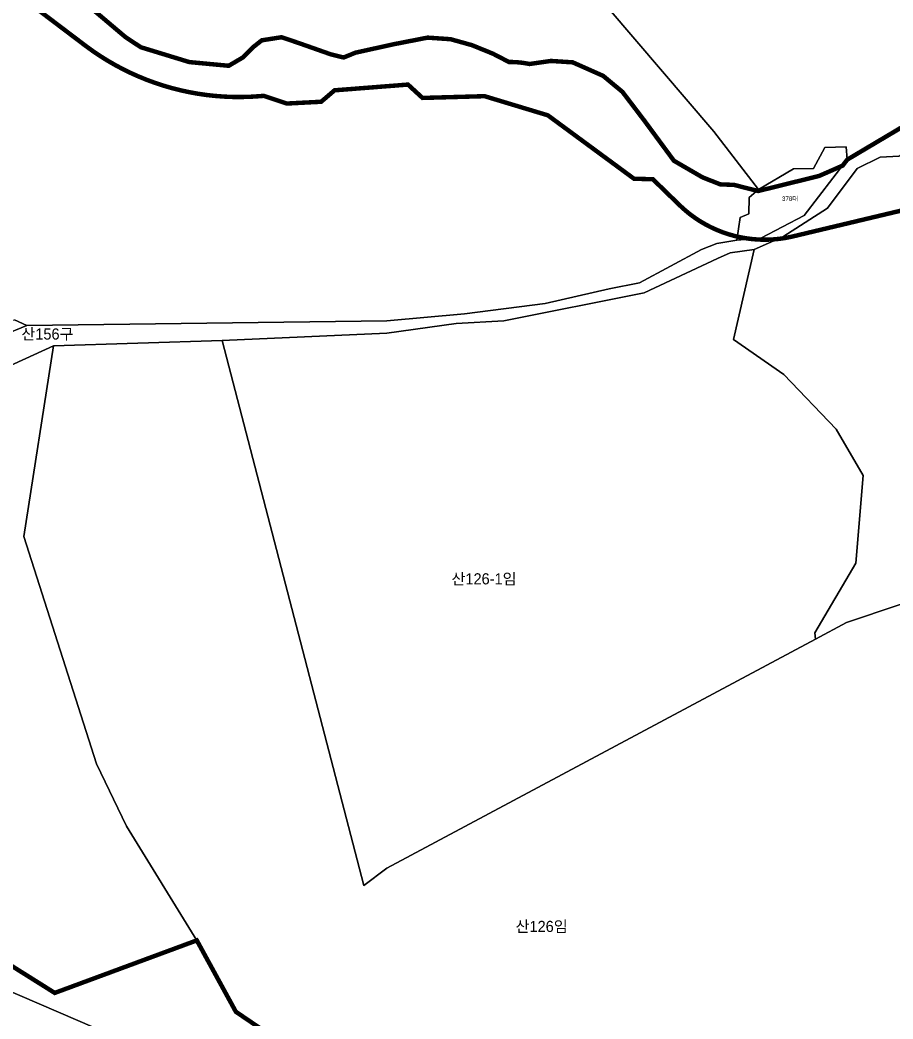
# Model space of a CAD drawing. Header units: metres. Extents: x 245462 to 249549, y 373212 to 377851.
# Drawn here: x 247891.1 to 248283.8, y 375395.7 to 375845.1 of the extents above; entities that cross this region are included whole.
import ezdxf

# ---------------------------------------------------------------- set-up
doc = ezdxf.new("R2010")
doc.units = ezdxf.units.M
doc.linetypes.add('boundary', pattern=[170, 150, -4, 4, -4, 4, -4])
for name, color, linetype in [('-00-경계_369-1 369 매입(20240430)', 7, 'Continuous'), ('-00-도시계획도로 현황측량경계', 7, 'Continuous'), ('00_지번', 6, 'Continuous'), ('00_지적', 6, 'Continuous')]:
    doc.layers.add(name, color=color, linetype=linetype)
doc.styles.get("Standard").update_dxf_attribs({"font": ''})
doc.styles.get('Standard').set_extended_font_data('Gulim')

msp = doc.modelspace()

# ---------------------------------------------------------------- linework, layer by layer
at = {"layer": '-00-경계_369-1 369 매입(20240430)', "color": 1, "linetype": 'boundary', "const_width": 2}
for points in [[(248238.8455426366, 375747.7220560045), (248236.9857156448, 375747.3125311748), (248235.1128183822, 375746.9676791379), (248233.2290990471, 375746.6879138426), (248231.3368188295, 375746.4735711252), (248229.4382492009, 375746.3249082802), (248227.5356691748, 375746.2421037593), (248225.6313625845, 375746.2252569604), (248223.7276153313, 375746.2743881152), (248221.826712656, 375746.3894382441), (248219.9309363682, 375746.5702692396), (248218.0425621372, 375746.8166640447), (248216.1638567388, 375747.1283268858), (248214.2970753519, 375747.5048836528), (248212.4444588296, 375747.9458823344), (248210.6082310359, 375748.4507935548), (248208.7905961505, 375749.0190112366), (248206.9937360412, 375749.6498532953), (248205.2198076319, 375750.3425624759), (248203.4709403287, 375751.0963072673), (248201.7492334448, 375751.910182882), (248200.0567537042, 375752.7832123531), (248198.3955327261, 375753.714347713), (248196.7675646277, 375754.7024712388), (248195.174803597, 375755.746396799), (248193.6191615699, 375756.8448712833), (248192.102505915, 375757.9965760958), (248190.6266572106, 375759.2001287446), (248189.1933870438, 375760.4540845048), (248187.8044158991, 375761.7569381426), (248175.7974112416, 375773.4170260696), (248167.3046158708, 375773.6478766783), (248128.5481564701, 375802.1759528805), (248100.0797169689, 375810.7844128462), (248072.1759777757, 375809.9938758635), (248065.6364620615, 375816.0024255191), (248032.6068609187, 375813.4210601983), (248026.591727777, 375808.2795082014), (248011.0982546099, 375807.469220478), (248000.7084598608, 375810.9278069701), (247998.5951101575, 375810.7626226254), (247994.6449690399, 375810.5169227031), (247990.6886960876, 375810.4078900113), (247986.7310182954, 375810.4356548423), (247982.7766643572, 375810.6001840189), (247978.8303589882, 375810.9012809715), (247974.8968172807, 375811.3385859537), (247970.9807390925, 375811.9115764724), (247967.0868033995, 375812.6195679161), (247963.2196627383, 375813.4617143775), (247959.3839376168, 375814.4370096562), (247955.5842110192, 375815.5442884593), (247951.8250229081, 375816.7822278022), (247948.1108648155, 375818.1493485866), (247944.4461744757, 375819.6440173623), (247940.8353305126, 375821.2644482842), (247937.282647216, 375823.0087052476), (247933.7923693827, 375824.8747041923), (247930.3686672518, 375826.8602156047), (247927.0156315137, 375828.9628671679), (247923.737268425, 375831.1801466164), (247920.5374950244, 375833.5094047131), (247890.5209845041, 375856.2274819148)], [(248389.2576695209, 375783.5849030465), (248238.85890649, 375747.7252423583), (248238.8455422396, 375747.7220576749)], [(247203.2765821998, 375312.1415159679), (247224.5791575539, 375396.5973759516), (247311.1735864055, 375467.274323455), (247410.9572794802, 375525.7415683482), (247436.6037575808, 375540.7688567071), (247510.6667860938, 375577.161801111), (247531.1644429023, 375592.0340357959), (247551.0948675045, 375622.1051771604), (247552.8984170283, 375650.5570468072), (247556.43926027, 375659.4210523352), (247580.9298000733, 375680.4273147443), (247582.0773938025, 375706.2571888202), (247627.6182769534, 375697.5989422737), (247677.149604741, 375465.0620026905), (247762.6516262282, 375497.8471445082), (247906.7512332936, 375407.4048790313), (247970.6535155742, 375431.0357374003), (247988.2139159996, 375398.9361877934), (248018.7330696415, 375378.1667759162)]]:
    msp.add_lwpolyline(points, dxfattribs=at)
at = {"layer": '-00-도시계획도로 현황측량경계', "color": 5, "linetype": 'boundary', "const_width": 2}
for points in [[(248389.2576695209, 375783.5849030465), (248238.8455422396, 375747.7220576749), (248238.85890649, 375747.7252423583), (248238.8455426366, 375747.7220560045), (248236.9857156448, 375747.3125311748), (248235.1128183822, 375746.9676791379), (248233.2290990471, 375746.6879138426), (248231.3368188295, 375746.4735711252), (248229.4382491986, 375746.3249082809), (248227.5356691748, 375746.2421037593), (248225.6313625845, 375746.2252569604), (248223.7276153313, 375746.2743881152), (248221.826712656, 375746.3894382441), (248219.9309363682, 375746.5702692396), (248218.0425621372, 375746.8166640447), (248216.1638567388, 375747.1283268858), (248214.2970753519, 375747.5048836528), (248212.4444588296, 375747.9458823344), (248210.6082310359, 375748.4507935548), (248208.7905961505, 375749.0190112366), (248206.9937360412, 375749.6498532953), (248205.2198076319, 375750.3425624759), (248203.4709403287, 375751.0963072673), (248201.7492334448, 375751.910182882), (248200.0567537042, 375752.7832123531), (248198.3955327261, 375753.714347713), (248196.7675646277, 375754.7024712388), (248195.174803597, 375755.746396799), (248193.6191615699, 375756.8448712833), (248192.102505915, 375757.9965760958), (248190.6266572106, 375759.2001287453), (248189.1933870438, 375760.4540845048), (248187.8044158991, 375761.7569381426), (248175.7974112416, 375773.4170260696), (248167.3046158708, 375773.6478766783), (248128.5481564701, 375802.1759528805), (248100.0797169689, 375810.7844128462), (248072.1759777757, 375809.9938758635), (248065.6364620615, 375816.0024255191), (248032.6068609187, 375813.4210601983), (248026.591727777, 375808.2795082014), (248011.0982546099, 375807.469220478), (248000.7084598608, 375810.9278069701), (247998.5951101414, 375810.7626226254), (247994.6449690261, 375810.5169227031), (247990.6886960739, 375810.4078900128), (247986.7310182816, 375810.435654843), (247982.7766643458, 375810.600184021), (247978.8303589767, 375810.9012809744), (247974.8968172692, 375811.3385859558), (247970.9807390787, 375811.9115764731), (247967.0868033903, 375812.6195679196), (247963.2196627291, 375813.4617143797), (247959.38393761, 375814.4370096584), (247955.5842110123, 375815.54428846), (247951.8250229012, 375816.7822278043), (247948.1108648109, 375818.1493485901), (247944.4461744711, 375819.644017363), (247940.8353305103, 375821.2644482877), (247937.2826472113, 375823.0087052497), (247933.7923693804, 375824.8747041937), (247930.3686672495, 375826.8602156047), (247927.0156315114, 375828.9628671694), (247923.737268425, 375831.1801466164), (247920.5374950244, 375833.5094047131), (247890.5209845064, 375856.2274819126)], [(247914.7192221349, 375857.5069946664), (247938.5998597502, 375837.3313063428), (247945.4762612245, 375832.7964604849), (247967.2919973852, 375826.1255822576), (247985.0119104527, 375824.457025896), (247991.4344179452, 375828.2432634933), (247996.2327996429, 375833.028562655), (247999.8865957983, 375835.9182514259), (248008.8023436909, 375837.3047446921), (248016.8775774115, 375834.5529545402), (248030.855559544, 375829.626808952), (248036.7068126365, 375828.1874208033), (248041.9828853539, 375830.33752862), (248058.9599564323, 375834.097092513), (248074.4516261143, 375837.1214153533), (248084.8082856411, 375836.4117250791), (248094.3589980654, 375833.749646994), (248103.8647030775, 375829.8879164057), (248111.0780868082, 375826.1459603382), (248112.3975397037, 375826.1486695766), (248113.716368742, 375826.1080097593), (248115.0331488198, 375826.0240248233), (248116.3464570331, 375825.8968055208), (248117.65487424, 375825.7264893281), (248118.9569865814, 375825.5132602859), (248120.2513870053, 375825.2573488056), (248129.8841984878, 375826.6349576346), (248139.7274695297, 375826.0050783438), (248153.4066660592, 375819.9374700295), (248162.1138453492, 375812.7134539928), (248171.8035369386, 375799.9822956374), (248185.2521780146, 375781.7404088431), (248198.1474105241, 375774.2531747664), (248206.1079119954, 375771.1242013678), (248212.3113235692, 375770.8724539151), (248223.1332166326, 375768.1199795283), (248250.5677932162, 375774.9018590636), (248261.1453506559, 375779.5443891315), (248263.2164625381, 375782.2393178737), (248277.835747936, 375790.9154967034), (248292.4550327463, 375799.5916743946)]]:
    msp.add_lwpolyline(points, dxfattribs=at)
at = {"layer": '00_지적', "linetype": 'Continuous'}
for points in [[(247849.8168073235, 375971.549860617), (247908.2266718844, 375959.5148323962), (247968.9790211182, 375915.3570191809), (247997.9388473101, 375916.2784626892), (248044.7450613037, 375950.375998143), (248058.5759439752, 375953.0311976512), (248072.5600713696, 375939.8334877036), (248108.1943958277, 375906.2152267485), (248203.2355962935, 375794.9263180544), (248223.2768898179, 375768.8527735229), (248219.0619686545, 375765.2617281845), (248218.9980847903, 375757.7867687418), (248215.1091304318, 375756.2227171951), (248213.5532962447, 375746.0707495281), (248204.4973695019, 375744.5606176317), (248197.6604486817, 375741.8795266154), (248169.8248349525, 375726.837179013), (248156.1999525329, 375724.0899832105), (248127.3342132604, 375717.5185725675), (248090.9874847974, 375712.9090351382), (248056.1927255014, 375709.7395137662), (247894.2586509587, 375707.5670174582), (247888.6196423496, 375710.1289158651)], [(248381.0877149124, 375853.1577498722), (248391.2938865145, 375838.4539897615), (248402.4170253789, 375825.5372339112), (248410.5900378572, 375821.827381177), (248397.641436736, 375800.6812980922), (248371.0104790047, 375807.4168480239), (248361.3134500314, 375812.7336682127), (248356.7124704781, 375813.0485951709), (248346.4005891633, 375809.0524576214), (248337.3016813584, 375806.3353317398), (248312.0748214758, 375806.2559413289), (248292.4550327463, 375799.5916743946), (248263.2164625381, 375782.2393178737), (248262.7983757115, 375787.9932794034), (248253.0954345013, 375787.6471309921), (248248.0606074744, 375778.270105122), (248239.0656606185, 375778.036967064), (248223.2768898179, 375768.8527735229), (248203.2355962935, 375794.9263180544), (248108.1943958277, 375906.2152267485)], [(248381.0877149124, 375853.1577498722), (248391.2938865145, 375838.4539897615), (248402.4170253789, 375825.5372339112), (248410.5900378572, 375821.827381177), (248397.641436736, 375800.6812980922), (248371.0104790047, 375807.4168480239), (248361.3134500314, 375812.7336682127), (248356.7124704781, 375813.0485951709), (248346.4005891633, 375809.0524576214), (248337.3016813584, 375806.3353317398), (248312.0748214758, 375806.2559413289), (248292.4550327463, 375799.5916743946), (248263.2164625381, 375782.2393178737), (248262.7983757115, 375787.9932794034), (248253.0954345013, 375787.6471309921), (248248.0606074744, 375778.270105122), (248239.0656606185, 375778.036967064), (248223.2768898179, 375768.8527735229), (248203.2355962935, 375794.9263180544), (248108.1943958277, 375906.2152267485)], [(248337.3016813584, 375806.3353317398), (248335.6158614185, 375795.3113669073), (248339.6189436692, 375788.578466357), (248320.1429229574, 375796.8381186871), (248308.4979712771, 375797.8579325965), (248286.5073111846, 375783.731670425), (248278.0513625931, 375783.4185411511), (248267.7484994038, 375778.2484102674), (248254.277849234, 375760.4533005085), (248234.2421590369, 375747.575061685), (248221.3633183876, 375741.8658939052), (248210.5744028216, 375740.2497357456), (248204.8454719619, 375737.8226604791), (248171.8338930907, 375722.3692349707), (248108.7204363584, 375709.732327516), (248087.2965738211, 375708.4740026261), (248056.1928117669, 375704.1695447246), (247982.1062715843, 375700.8234157021), (247906.1897248206, 375698.5552523863), (247861.871284233, 375678.1946791516)], [(247883.2327800605, 375703.1528712257), (247894.2586509587, 375707.5670174582), (248056.1927255014, 375709.7395137662), (248090.9874847974, 375712.9090351382), (248127.3342132604, 375717.5185725675), (248156.1999525329, 375724.0899832105), (248169.8248349525, 375726.837179013), (248197.6604486817, 375741.8795266154), (248204.4973695019, 375744.5606176317), (248213.5532962447, 375746.0707495281), (248224.3982233387, 375746.9229128075), (248243.8649591456, 375757.0591580525), (248263.2164625381, 375782.2393178737), (248292.4550327463, 375799.5916743946), (248312.0748214758, 375806.2559413289), (248337.3016813584, 375806.3353317398)], [(248223.2768898179, 375768.8527735229), (248239.0656606185, 375778.036967064), (248248.0606074744, 375778.270105122), (248253.0954345013, 375787.6471309921), (248262.7983757115, 375787.9932794034), (248263.2164625381, 375782.2393178737), (248243.8649591456, 375757.0591580525), (248224.3982233387, 375746.9229128075), (248213.5532962447, 375746.0707495281), (248215.1091304318, 375756.2227171951), (248218.9980847903, 375757.7867687418), (248219.0619686545, 375765.2617281845), (248223.2768898179, 375768.8527735229)], [(248334.3749250912, 375597.9774445469), (248262.855688922, 375574.0794693804), (248248.9748828277, 375566.4932965059), (248248.7108404614, 375569.3222766985), (248267.0482530454, 375600.7293862072), (248270.3476242283, 375640.1532182029), (248258.2183673216, 375661.0489141413), (248234.7291170074, 375685.5574140096), (248212.1129975872, 375701.3059760796), (248221.3633183876, 375741.8658939052), (248234.2421590369, 375747.575061685), (248254.277849234, 375760.4533005085), (248267.7484994038, 375778.2484102674), (248278.0513625931, 375783.4185411511), (248286.5073111846, 375783.731670425)], [(248018.7330668577, 375378.1667767355), (247988.2139132159, 375398.9361886113), (247970.6535127882, 375431.0357382202), (247939.0068912751, 375482.4199624355), (247925.4835322082, 375510.4145973415), (247892.7751286441, 375612.6785221393), (247906.1897248206, 375698.5552523863), (247982.1062715843, 375700.8234157021), (248045.811716281, 375455.7527649262), (248056.1965377301, 375463.5908822185), (248248.9748828277, 375566.4932965059), (248262.855688922, 375574.0794693804), (248334.3749250912, 375597.9774445469), (248360.3689090033, 375589.7798928242), (248415.1226743605, 375650.0284063072), (248422.8318326939, 375766.1708802303), (248433.1406496707, 375774.3219946572), (248434.6526126609, 375776.1730077857), (248440.4896913052, 375769.0231379766), (248441.1598601629, 375757.8852102606), (248467.8660171225, 375609.1634505874), (248490.7497233066, 375490.8944622546)], [(248221.3633183876, 375741.8658939052), (248212.1129975872, 375701.3059760796), (248234.7291170074, 375685.5574140096), (248258.2183673216, 375661.0489141413), (248270.3476242283, 375640.1532182029), (248267.0482530454, 375600.7293862072), (248248.7108404614, 375569.3222766985), (248248.9748828277, 375566.4932965059), (248056.1965377301, 375463.5908822185), (248045.811716281, 375455.7527649262), (247982.1062715843, 375700.8234157021), (248056.1928117669, 375704.1695447246), (248087.2965738211, 375708.4740026261), (248108.7204363584, 375709.732327516), (248171.8338930907, 375722.3692349707), (248204.8454719619, 375737.8226604791), (248210.5744028216, 375740.2497357456), (248221.3633183876, 375741.8658939052)], [(247860.1591861826, 375685.1346140375), (247858.1401584969, 375687.6405688345), (247855.0600898282, 375693.170490367), (247862.7238871236, 375703.5335514446), (247870.5957833221, 375707.436651663), (247888.6196423496, 375710.1289158651), (247894.2586509587, 375707.5670174582), (247883.2327800605, 375703.1528712257), (247873.1739621151, 375694.9747608977), (247860.1591861826, 375685.1346140375)], [(247861.871284233, 375678.1946791516), (247906.1897248206, 375698.5552523863), (247892.7751286441, 375612.6785221393), (247925.4835322082, 375510.4145973415), (247939.0068912751, 375482.4199624355), (247970.6535127882, 375431.0357382202), (247906.7512305098, 375407.4048798499), (247762.6516234422, 375497.8471453275)], [(247669.8364847172, 375410.6491928153), (247677.1496019482, 375465.0620035077), (247762.6516234422, 375497.8471453275), (247906.7512305098, 375407.4048798499), (247970.6535127882, 375431.0357382202), (247988.2139132159, 375398.9361886113), (248018.7330668577, 375378.1667767355), (247924.7803751011, 375391.658246605), (247825.5222580596, 375434.5064711726), (247725.661511561, 375453.6458182512), (247669.8364847172, 375410.6491928153)], [(247797.8930663353, 375392.1312788678), (247781.7687617819, 375417.532887939), (247746.009854441, 375424.2652967202), (247669.8364847172, 375410.6491928153), (247725.661511561, 375453.6458182512), (247825.5222580596, 375434.5064711726), (247924.7803751011, 375391.658246605)]]:
    msp.add_lwpolyline(points, dxfattribs=at)

# ---------------------------------------------------------------- texts
at = {"layer": '00_지번', "attachment_point": 7}
for s, insert, char_height in [('378대', (248233.8805008326, 375763.4621274742), 2), ('산156구', (247891.7300211497, 375700.7558904319), 5), ('산126-1임', (248085.1941070623, 375590.7274934871), 5), ('산126임', (248114.0256536821, 375434.3732491101), 5)]:
    msp.add_mtext(s, dxfattribs=dict(at, insert=insert, char_height=char_height))

doc.saveas('drawing.dxf')
